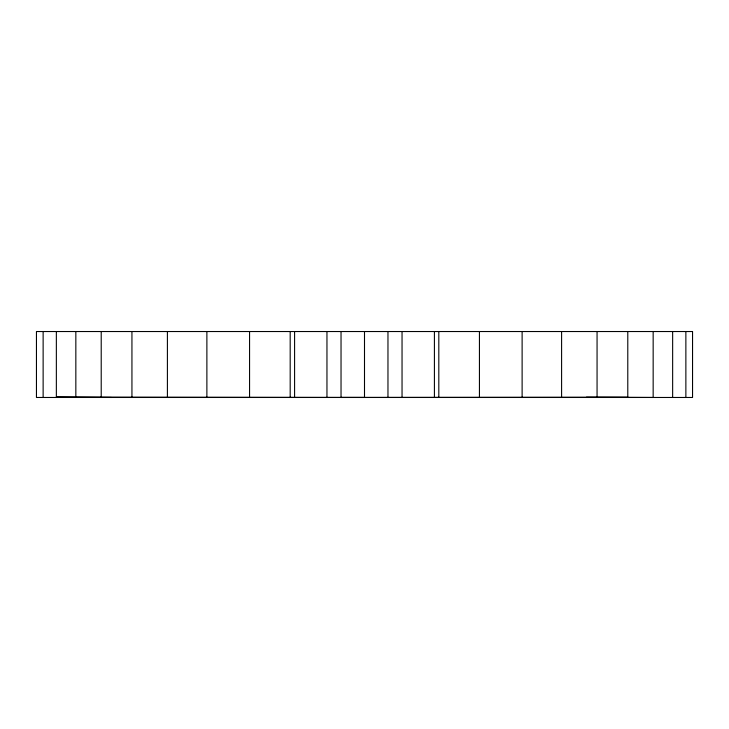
<?xml version="1.0" encoding="UTF-8"?>
<svg xmlns="http://www.w3.org/2000/svg" width="729" height="729" viewBox="0 0 729 729"><rect width="100%" height="100%" fill="white"/><g stroke="black" fill="none" stroke-linecap="round" stroke-linejoin="round"><path stroke-width="1.09" d="M341.035 397.469L627.787 397.205M56.352 331.531L56.352 397.086L364.5 397.469L364.5 331.531M586.408 397.205L653.157 397.469L653.157 331.531M56.352 397.086L111.4 397.469M685.871 331.531L685.871 397.469M672.648 331.531L672.648 397.469M627.787 331.531L627.787 397.469M597.06 331.531L597.06 397.469M561.594 331.531L561.594 397.469M522.119 331.531L522.119 397.469M479.436 331.531L479.436 397.469M438.812 331.531L438.812 397.469M434.411 331.531L434.411 397.469M402.043 331.531L402.043 397.469M387.965 331.531L387.965 397.469M341.035 331.531L341.035 397.086M326.957 331.531L326.957 397.086M294.589 331.531L294.589 397.086M290.188 331.531L290.188 397.086M249.564 331.531L249.564 397.086M206.881 331.531L206.881 397.086M167.406 331.531L167.406 397.086M131.94 331.531L131.94 397.086M101.213 331.531L101.213 397.086M75.843 331.531L75.843 397.086M43.129 331.531L43.129 397.469M692.55 331.531L36.45 331.531L36.45 397.469L692.55 397.469L692.55 331.531"/></g></svg>
